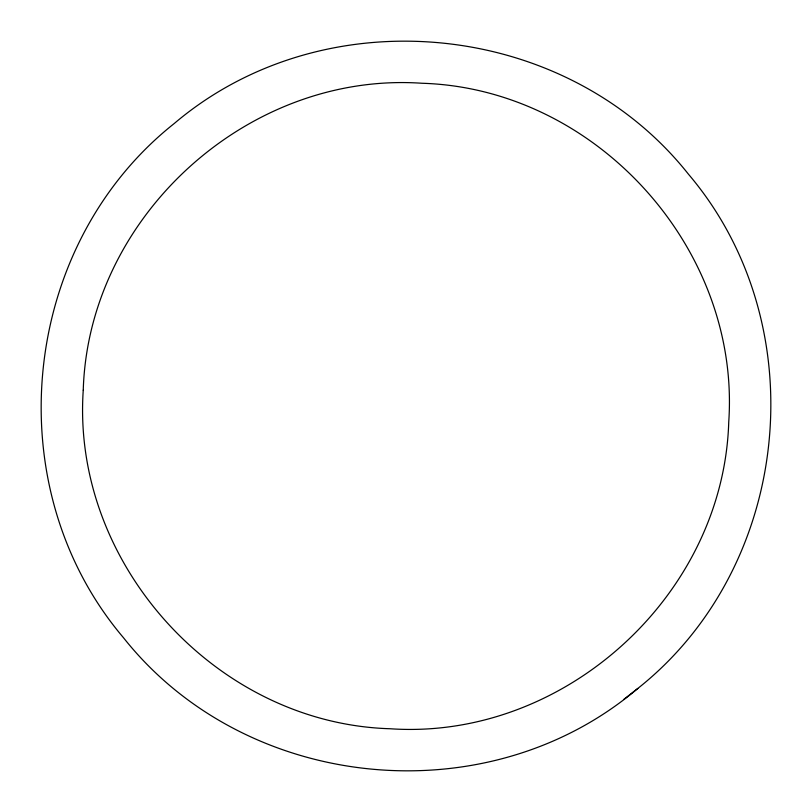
<?xml version="1.0" encoding="UTF-8"?>
<svg xmlns="http://www.w3.org/2000/svg" width="812" height="812" viewBox="0 0 812 812"><rect width="100%" height="100%" fill="white"/><g stroke="black" fill="none" stroke-linecap="round" stroke-linejoin="round"><path stroke-width="1.22" d="M637.806 688.454C792.4 565.913 816.182 324.546 688.454 174.194C565.913 19.6 324.546 -4.182 174.194 123.546C19.6 246.087 -4.182 487.454 123.546 637.806C246.087 792.4 487.454 816.172 637.806 688.454L623.667 699.487M83.25 390.146C71.354 563.68 216.276 723.583 390.146 728.75C563.68 740.645 723.583 595.724 728.75 421.854C740.645 248.32 595.724 88.417 421.854 83.25C248.32 71.354 88.417 216.276 83.25 390.146"/></g></svg>
